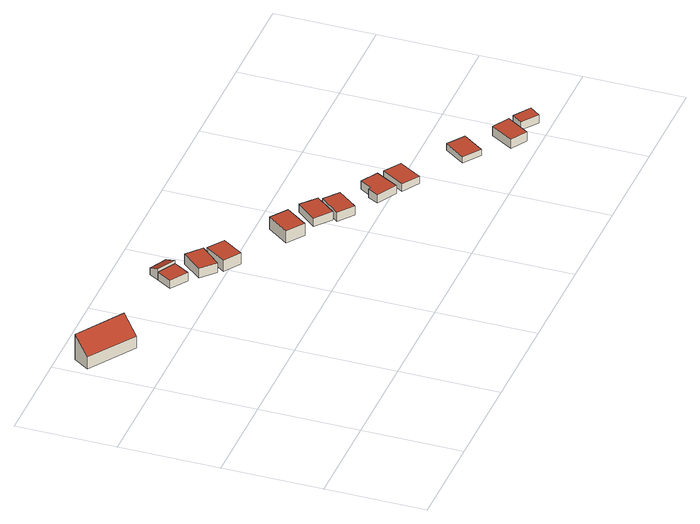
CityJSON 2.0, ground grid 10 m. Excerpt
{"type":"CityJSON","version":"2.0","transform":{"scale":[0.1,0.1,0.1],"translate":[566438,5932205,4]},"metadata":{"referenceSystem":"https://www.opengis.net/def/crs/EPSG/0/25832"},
"CityObjects":{
"building1":{"type":"Building","attributes":{"Grundfläche 2D":"10.642944","Grundhöhe NN":"4.498"},"geometry":[{"type":"Solid","lod":"3","boundaries":[[[[0,1,2,3]],[[4,5,3,2]],[[5,6,0,3]],[[6,7,1,0]],[[7,4,2,1]],[[7,6,5,4]]]],"semantics":{"surfaces":[{"type":"RoofSurface"},{"type":"WallSurface"},{"type":"GroundSurface"}],"values":[[0,1,1,1,1,2]]}}]},
"building2":{"type":"Building","attributes":{"Grundfläche 2D":"3.663844","Grundhöhe NN":"5.429"},"geometry":[{"type":"Solid","lod":"3","boundaries":[[[[8,9,10,11]],[[12,13,11,10]],[[13,14,8,11]],[[14,15,9,8]],[[15,12,10,9]],[[15,14,13,12]]]],"semantics":{"surfaces":[{"type":"RoofSurface"},{"type":"WallSurface"},{"type":"GroundSurface"}],"values":[[0,1,1,1,1,2]]}}]},
"building3":{"type":"Building","attributes":{"Grundfläche 2D":"2.466216","Grundhöhe NN":"5.449"},"geometry":[{"type":"Solid","lod":"3","boundaries":[[[[16,17,18,19]],[[20,12,19,18]],[[12,15,16,19]],[[15,21,17,16]],[[21,20,18,17]],[[21,15,12,20]]]],"semantics":{"surfaces":[{"type":"RoofSurface"},{"type":"WallSurface"},{"type":"GroundSurface"}],"values":[[0,1,1,1,1,2]]}}]},
"building4":{"type":"Building","attributes":{"Grundfläche 2D":"5.099312","Grundhöhe NN":"5.230"},"geometry":[{"type":"Solid","lod":"3","boundaries":[[[[22,23,24,25]],[[26,27,25,24]],[[27,28,22,25]],[[28,29,23,22]],[[29,26,24,23]],[[29,28,27,26]]]],"semantics":{"surfaces":[{"type":"RoofSurface"},{"type":"WallSurface"},{"type":"GroundSurface"}],"values":[[0,1,1,1,1,2]]}}]},
"building5":{"type":"Building","attributes":{"Grundfläche 2D":"5.224167","Grundhöhe NN":"5.105"},"geometry":[{"type":"Solid","lod":"3","boundaries":[[[[30,31,32,33]],[[34,35,33,32]],[[35,36,30,33]],[[36,37,31,30]],[[37,34,32,31]],[[37,36,35,34]]]],"semantics":{"surfaces":[{"type":"RoofSurface"},{"type":"WallSurface"},{"type":"GroundSurface"}],"values":[[0,1,1,1,1,2]]}}]},
"building6":{"type":"Building","attributes":{"Grundfläche 2D":"5.588861","Grundhöhe NN":"5.235"},"geometry":[{"type":"Solid","lod":"3","boundaries":[[[[38,39,40,41]],[[42,43,41,40]],[[43,44,38,41]],[[44,45,39,38]],[[45,42,40,39]],[[45,44,43,42]]]],"semantics":{"surfaces":[{"type":"RoofSurface"},{"type":"WallSurface"},{"type":"GroundSurface"}],"values":[[0,1,1,1,1,2]]}}]},
"building7":{"type":"Building","attributes":{"Grundfläche 2D":"5.062090","Grundhöhe NN":"5.487"},"geometry":[{"type":"Solid","lod":"3","boundaries":[[[[46,47,48,49]],[[50,51,49,48]],[[51,52,46,49]],[[52,53,47,46]],[[53,50,48,47]],[[53,52,51,50]]]],"semantics":{"surfaces":[{"type":"RoofSurface"},{"type":"WallSurface"},{"type":"GroundSurface"}],"values":[[0,1,1,1,1,2]]}}]},
"building8":{"type":"Building","attributes":{"Grundfläche 2D":"4.992319","Grundhöhe NN":"5.232"},"geometry":[{"type":"Solid","lod":"3","boundaries":[[[[54,55,56,57]],[[58,59,57,56]],[[59,60,54,57]],[[60,61,55,54]],[[61,58,56,55]],[[61,60,59,58]]]],"semantics":{"surfaces":[{"type":"RoofSurface"},{"type":"WallSurface"},{"type":"GroundSurface"}],"values":[[0,1,1,1,1,2]]}}]},
"building9":{"type":"Building","attributes":{"Grundfläche 2D":"5.649989","Grundhöhe NN":"5.416"},"geometry":[{"type":"Solid","lod":"3","boundaries":[[[[62,63,64,65,66,67]],[[68,69,65,64]],[[69,70,66,65]],[[70,71,67,66]],[[71,72,62,67]],[[72,73,63,62]],[[73,68,64,63]],[[69,68,73,72,71,70]]]],"semantics":{"surfaces":[{"type":"RoofSurface"},{"type":"WallSurface"},{"type":"GroundSurface"}],"values":[[0,1,1,1,1,1,1,2]]}}]},
"building10":{"type":"Building","attributes":{"Grundfläche 2D":"5.435895","Grundhöhe NN":"5.517"},"geometry":[{"type":"Solid","lod":"3","boundaries":[[[[74,75,76,77]],[[78,79,77,76]],[[79,80,74,77]],[[80,81,75,74]],[[81,78,76,75]],[[81,80,79,78]]]],"semantics":{"surfaces":[{"type":"RoofSurface"},{"type":"WallSurface"},{"type":"GroundSurface"}],"values":[[0,1,1,1,1,2]]}}]},
"building11":{"type":"Building","attributes":{"Grundfläche 2D":"5.267385","Grundhöhe NN":"5.508"},"geometry":[{"type":"Solid","lod":"3","boundaries":[[[[82,83,84,85]],[[86,87,85,84]],[[87,88,82,85]],[[88,89,83,82]],[[89,86,84,83]],[[89,88,87,86]]]],"semantics":{"surfaces":[{"type":"RoofSurface"},{"type":"WallSurface"},{"type":"GroundSurface"}],"values":[[0,1,1,1,1,2]]}}]},
"building12":{"type":"Building","attributes":{"Grundfläche 2D":"5.341545","Grundhöhe NN":"5.163"},"geometry":[{"type":"Solid","lod":"3","boundaries":[[[[90,91,92,93]],[[94,95,93,92]],[[95,96,90,93]],[[96,97,91,90]],[[97,94,92,91]],[[97,96,95,94]]]],"semantics":{"surfaces":[{"type":"RoofSurface"},{"type":"WallSurface"},{"type":"GroundSurface"}],"values":[[0,1,1,1,1,2]]}}]},
"building13":{"type":"Building","attributes":{"Grundfläche 2D":"2.550058","Grundhöhe NN":"5.495"},"geometry":[{"type":"Solid","lod":"3","boundaries":[[[[98,99,100,101]],[[102,103,101,100]],[[103,104,98,101]],[[104,105,99,98]],[[105,102,100,99]],[[105,104,103,102]]]],"semantics":{"surfaces":[{"type":"RoofSurface"},{"type":"WallSurface"},{"type":"GroundSurface"}],"values":[[0,1,1,1,1,2]]}}]}
},
"vertices":[
[66,253,33],[19,284,33],[9,268,18],[55,237,18],[9,268,5],[55,237,5],[66,253,5],[19,284,5],
[160,225,23],[170,241,23],[152,251,23],[143,236,23],[152,251,14],[143,236,14],[160,225,14],[170,241,14],
[170,241,26],[176,252,21],[158,261,21],[152,251,26],[158,261,14],[176,252,14],
[202,225,23],[187,238,23],[170,218,23],[184,205,23],[170,218,12],[184,205,12],[202,225,12],[187,238,12],
[220,211,23],[204,222,23],[189,201,23],[206,190,23],[189,201,11],[206,190,11],[220,211,11],[204,222,11],
[283,172,25],[266,184,25],[250,162,25],[267,150,25],[250,162,12],[267,150,12],[283,172,12],[266,184,12],
[295,133,24],[311,153,24],[296,166,24],[279,146,24],[296,166,15],[279,146,15],[295,133,15],[311,153,15],
[329,138,22],[314,150,22],[298,130,22],[313,118,22],[298,130,12],[313,118,12],[329,138,12],[314,150,12],
[335,104,23],[355,93,23],[368,116,23],[351,126,23],[344,114,23],[341,115,23],[368,116,14],[351,126,14],[344,114,14],[341,115,14],[335,104,14],[355,93,14],
[376,78,23],[390,101,23],[373,112,23],[359,89,23],[373,112,15],[359,89,15],[376,78,15],[390,101,15],
[437,40,22],[452,61,22],[435,73,22],[420,52,22],[435,73,15],[420,52,15],[437,40,15],[452,61,15],
[492,33,22],[475,43,22],[461,20,22],[477,10,22],[461,20,12],[477,10,12],[492,33,12],[475,43,12],
[512,19,24],[495,30,24],[488,20,24],[504,8,24],[488,20,15],[504,8,15],[512,19,15],[495,30,15]
]}
